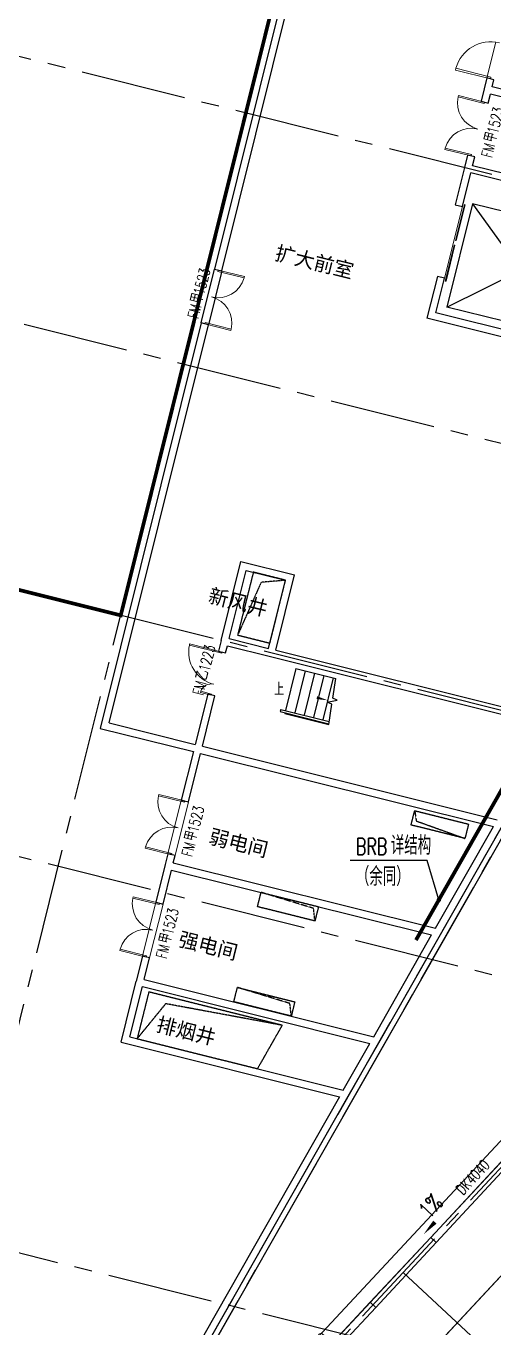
# Model space of a CAD drawing. Extents: x 138868 to 1251000, y -188972 to 132579.
# Drawn here: x 247541 to 260210, y -109027 to -73819 of the extents above; entities that cross this region are included whole.
import ezdxf
from ezdxf.enums import TextEntityAlignment as Align

# ---------------------------------------------------------------- set-up
doc = ezdxf.new("R2010")
doc.units = 0
for name, pattern in [('CENTER2', [28.575, 19.05, -3.175, 3.175, -3.175]), ('DASH', [0.35, 0.25, -0.1]), ('DASHDOT', [1, 0.5, -0.25, 0, -0.25])]:
    doc.linetypes.add(name, pattern=pattern)
doc.layers.get('0').update_dxf_attribs({"color": 8})
doc.layers.get('Defpoints').update_dxf_attribs({"color": 8})
for name, color, linetype in [('#幕墙线-平面', 8, 'Continuous'), ('#标注', 8, 'Continuous'), ('#轴线', 8, 'CENTER2'), ('A-FLOR', 8, 'Continuous'), ('A-FLOR-OVHD', 8, 'DASH'), ('A-FLOR-PIPE', 8, 'Continuous'), ('A-Hole', 8, 'Continuous'), ('A-ROAD', 8, 'Continuous'), ('DIM_LEAD', 8, 'Continuous'), ('DIM_SYMB', 8, 'Continuous'), ('EVTR', 8, 'Continuous'), ('STAIR', 8, 'Continuous'), ('WINDOW_TEXT', 8, 'Continuous')]:
    doc.layers.add(name, color=color, linetype=linetype)
for name, color, linetype, lineweight in [('DOOR_FIRE', 8, 'Continuous', 13), ('DOOR_FIRE_TEXT', 8, 'Continuous', 9), ('DOTE', 8, 'DASHDOT', 5), ('PUB_TEXT', 8, 'Continuous', 5), ('WALL', 8, 'Continuous', 30), ('WINDOW', 8, 'Continuous', 13), ('阻尼器布置', 8, 'Continuous', 9)]:
    doc.layers.add(name, color=color, linetype=linetype, lineweight=lineweight)
doc.styles.add('_TCH_DIM', font='SIMPLEX', dxfattribs={"bigfont": 'GBCBIG'})
doc.styles.add('_TCH_WINDOW', font='SIMPLEX', dxfattribs={"height": 3.5, "bigfont": 'GBCBIG'})
doc.styles.add('JHZX', font='jrs.shx', dxfattribs={"width": 0.6, "bigfont": 'jhz.shx'})
doc.styles.get("Standard").update_dxf_attribs({"font": 'arial.ttf'})
doc.dimstyles.new('JZBZ-300', dxfattribs={"dimscale": 300, "dimtxt": 3, "dimasz": 1.5, "dimexe": 1, "dimexo": 1, "dimgap": 0.5, "dimtad": 1, "dimdec": 0, "dimdsep": 46, "dimtxsty": 'JHZX', "dimblk1": 'ARCHTICK', "dimblk2": 'ARCHTICK', "dimsah": 1, "dimcen": 0, "dimclrd": 1, "dimclre": 1, "dimclrt": 2, "dimadec": 1, "dimazin": 2, "dimtfac": 1, "dimtdec": 0, "dimtix": 1, "dimtmove": 0, "dimatfit": 3, "dimfxl": 1, "dimtolj": 1, "dimlwd": -1, "dimlwe": -1, "dimarcsym": 1})

# ---------------------------------------------------------------- blocks, each defined once
blk = doc.blocks.new('Hole-1F')
at = {"layer": 'A-FLOR-OVHD'}
for points in [[(45342, 95466), (45766, 97164), (44892, 97382), (44469, 95684), (45342, 95466)], [(45766, 97164), (45103, 97108), (44469, 95684)], [(49262, 90934), (49304, 90656), (50621, 90183)], [(46560, 87949), (46524, 88290), (45104, 88724)], [(45919, 85377), (45883, 85719), (44463, 86153)], [(45678, 85128), (42520, 85713), (41747, 84768)]]:
    blk.add_lwpolyline(points, dxfattribs=at)
for points in [[(49262, 90934), (50718, 90571), (50621, 90183), (49165, 90545)], [(46560, 87949), (45007, 88336), (45104, 88724), (46656, 88337)], [(42062, 86030), (41747, 84768), (45009, 83955), (45678, 85128)], [(45919, 85377), (44366, 85764), (44463, 86153), (46015, 85765)]]:
    blk.add_lwpolyline(points, close=True, dxfattribs=at)
blk = doc.blocks.new('$DorLib2D$00000002')
for p, q in [((-0.5, 0), (-0.5, 0.4875)), ((-0.475, 0.4875), (-0.5, 0.4875)), ((-0.475, 0), (-0.475, 0.4875)), ((0.475, 0), (0.475, 0.4875)), ((0.475, 0.4875), (0.5, 0.4875)), ((0.5, 0), (0.5, 0.4875)), ((-0.5, 0), (-0.475, 0)), ((0.5, 0), (0.475, 0))]:
    blk.add_line(p, q)
for centre, start, end in [((-0.4875, 0), 0, 88.53072), ((0.4875, 0), 91.46928, 180)]:
    blk.add_arc(centre, 0.4875, start, end)
blk = doc.blocks.new('$DorLib2D$00000001')
for p, q in [((0.45, 0.975), (0.5, 0.975)), ((0.45, 0), (0.45, 0.975)), ((0.5, 0), (0.5, 0.975)), ((0.5, 0), (0.45, 0))]:
    blk.add_line(p, q)
blk.add_arc((0.475, 0), 0.975, 91.4693, 180)
blk = doc.blocks.new('$WINLIB2D$00000007')
for points in [[(-0.5, 0.5), (0.5, 0.5)], [(-0.5, 0.5), (-0.5, -0.5)], [(0.5, 0.5), (0.5, -0.5)], [(-0.5, -0.5), (0.5, -0.5)]]:
    blk.add_lwpolyline(points)
blk = doc.blocks.new('$DORLIB2D$00000127')
for points in [[(-0.533, 0.795), (-0.533, 0.69)], [(-0.033, 0.795), (-0.533, 0.795)], [(-0.033, 0.795), (-0.033, 0.69)], [(0.533, 0.795), (0.033, 0.795)], [(0.033, 0.795), (0.033, 0.69)], [(0.533, 0.795), (0.533, 0.69)], [(-0.033, 0.69), (-0.533, 0.69)], [(0.533, 0.69), (0.033, 0.69)], [(0.5, 0.5), (-0.5, 0.5)]]:
    blk.add_lwpolyline(points)
blk = doc.blocks.new('$DorLib2D$00000225')
for p, q in [((0.475, -0.001), (0.475, 0.752)), ((0.475, 0.752), (0.5, 0.752)), ((0.5, -0.001), (0.5, 0.752)), ((-0.5, 0), (-0.5, 0.252)), ((-0.475, 0.252), (-0.5, 0.252)), ((-0.475, 0), (-0.475, 0.252)), ((-0.475, 0), (-0.5, 0)), ((0.475, -0.001), (0.5, -0.001))]:
    blk.add_line(p, q)
for centre, radius, start, end in [((0.505, -0.002), 0.755, 92.2493, 179.7238), ((-0.501, 0.003), 0.251, 359.7899, 84.0974)]:
    blk.add_arc(centre, radius, start, end)
blk = doc.blocks.new('A$C27be4f04')
at = {"layer": 'A-FLOR'}
for points in [[(46242, -8876, 100, 100, 0), (41304, -28684, 100, 100, 0), (8702, -20556, 100, 100, 0), (13640, -747, 100, 100, -0.067561), (46242, -8876, 0, 0, 0)], [(73367, -23202, 30, 30, -0.015695), (79603, -28005, 30, 30, -0.432715), (80317, -38770, 30, 30, 0), (80317, -38770, 30, 30, 0), (58913, -61723, 30, 30, 0), (58689, -61953, 30, 30, 0), (58356, -62261, 30, 30, -0.359534), (48935, -62499, 30, 30, 0.018226), (44260, -59101, 30, 30, 0), (41530, -57344, 30, 30, 0), (45928, -52631, 30, 30, 0), (45913, -52643, 30, 30, 0), (73367, -23202, 0, 0, 0)]]:
    blk.add_lwpolyline(points, format="xyseb", dxfattribs=at)
blk.add_lwpolyline([(44004, -54691), (73367, -23202, 0.004225), (71639, -21977), (68247, -25614), (65541, -23090), (62507, -26344), (57150, -25009), (46074, -44427), (43111, -49620), (43112, -49621), (41533, -52388)], format="xyb", close=True, dxfattribs=at)
at = {"layer": 'A-FLOR-PIPE'}
for p, q in [((44085, -50938), (65934, -27508)), ((44377, -51211), (62246, -32050))]:
    blk.add_line(p, q, dxfattribs=at)
at = {"layer": 'A-ROAD'}
blk.add_arc((0, -124900), 138000, 47.40447, 120.2107, dxfattribs=at)
at = {"layer": 'DIM_LEAD'}
for p, q in [((49599, -35316), (47513, -35316)), ((49918, -36375), (49599, -35316))]:
    blk.add_line(p, q, dxfattribs=at)
at = {"layer": 'DIM_LEAD', "const_width": 60}
blk.add_lwpolyline([(49927, -36404, 1), (49909, -36347, 1)], format="xyb", close=True, dxfattribs=at)
at = {"layer": 'DIM_SYMB', "elevation": -1683}
blk.add_lwpolyline([(45769, -30699, 0, 0, 0), (46904, -30982, 0, 80, 0), (46613, -30910, 0, 0, 0)], format="xyseb", dxfattribs=at)
at = {"layer": 'DIM_SYMB'}
blk.add_lwpolyline([(50380, -44481, 0, 0, 0), (49501, -45424, 0, 120, 0), (49808, -45095, 0, 0, 0)], format="xyseb", dxfattribs=at)
at = {"layer": 'DOOR_FIRE'}
for p, q in [((51456, -13180), (51214, -14150)), ((42581, -35135, 200), (42944, -33679, 200)), ((42775, -35183, 200), (43138, -33728, 200)), ((41892, -37900, 200), (42254, -36445, 200)), ((42086, -37949, 200), (42448, -36493, 200))]:
    blk.add_line(p, q, dxfattribs=at)
at = {"layer": 'DOTE'}
blk.add_arc((0, -124900), 127950, 43.11527, 122.86793, dxfattribs=at)
at = {"layer": 'EVTR'}
for p, q in [((50829, -17553), (50133, -20348)), ((54128, -18376), (50829, -17553)), ((50829, -17553), (53432, -21170)), ((50133, -20348), (54128, -18376)), ((53432, -21170), (50133, -20348))]:
    blk.add_line(p, q, dxfattribs=at)
at = {"layer": 'STAIR'}
for p, q in [((46046, -30124), (45763, -31260)), ((46298, -30187), (46015, -31322)), ((46046, -30124), (47124, -30393)), ((46551, -30250), (46268, -31385)), ((46803, -30313), (46520, -31448)), ((47055, -30376), (46772, -31511)), ((47044, -30925), (47124, -30393)), ((46896, -31029), (47160, -30976)), ((47160, -30976), (47044, -30925)), ((45637, -31228), (45622, -31286)), ((45622, -31286), (46939, -31615)), ((45637, -31228), (46948, -31555)), ((45749, -31318), (45744, -31337)), ((47020, -31083), (46896, -31029)), ((46936, -31635), (47020, -31083)), ((45744, -31337), (46936, -31635)), ((46001, -31381), (45996, -31400)), ((46253, -31444), (46248, -31463)), ((46505, -31506), (46501, -31526)), ((46758, -31569), (46753, -31589))]:
    blk.add_line(p, q, dxfattribs=at)
at = {"layer": 'WALL'}
for p, q in [((46106, -10248), (43844, -19321)), ((44038, -19369), (46276, -10394)), ((51214, -14150), (51142, -14441)), ((51408, -14198), (51214, -14150)), ((51360, -14393), (51408, -14198)), ((56696, -15723), (51360, -14393)), ((51142, -14441), (51057, -14781)), ((51057, -14781), (51251, -14829)), ((51251, -14829), (51311, -14587)), ((56842, -15966), (51311, -14587)), ((50694, -16236), (50609, -16576)), ((50888, -16285), (50694, -16236)), ((50828, -16527), (50888, -16285)), ((54709, -17495), (50828, -16527)), ((50609, -16576), (50359, -17580)), ((50553, -17628), (50779, -16721)), ((54563, -17665), (50779, -16721)), ((50359, -17580), (50553, -17628)), ((43481, -20776), (43844, -19321)), ((43844, -19321), (44038, -19369)), ((43844, -19321), (44038, -19369)), ((44038, -19369), (43675, -20825)), ((49875, -19521), (49593, -20651)), ((49836, -20505), (50069, -19569)), ((50069, -19569), (49875, -19521)), ((53668, -21667), (49593, -20651)), ((53620, -21449), (49836, -20505)), ((43481, -20776), (40748, -31741)), ((40990, -31595), (43675, -20825)), ((43675, -20825), (43481, -20776)), ((43675, -20825), (43481, -20776)), ((44020, -29362), (44553, -27227)), ((44553, -27227), (46008, -27590)), ((44239, -29313), (44698, -27469)), ((44698, -27469), (45766, -27736)), ((45306, -29579), (45766, -27736)), ((45500, -29627), (46008, -27590)), ((44020, -29362), (43948, -29653)), ((44142, -29701), (44190, -29507)), ((44190, -29507), (45355, -29797)), ((44239, -29313), (45306, -29579)), ((43948, -29653), (44142, -29701)), ((45355, -29797), (52937, -31688)), ((45500, -29627), (53040, -31507)), ((43658, -30817), (43319, -32175)), ((43513, -32224), (43852, -30865)), ((43852, -30865), (43658, -30817)), ((40990, -31595), (43319, -32175)), ((40748, -31741), (43270, -32370)), ((43270, -32370), (42944, -33679)), ((43513, -32224), (51496, -34214)), ((43138, -33728), (43465, -32418)), ((43465, -32418), (51393, -34395)), ((42944, -33679), (43138, -33728)), ((49823, -37147), (51393, -34395)), ((49960, -37312), (51630, -34382)), ((42581, -35135), (42508, -35426)), ((42775, -35183), (42581, -35135)), ((42727, -35377), (42775, -35183)), ((42508, -35426), (42254, -36445)), ((42727, -35377), (49823, -37147)), ((42448, -36493), (42678, -35571)), ((42678, -35571), (49720, -37327)), ((42254, -36445), (42448, -36493)), ((48287, -40244), (49960, -37312)), ((48151, -40079), (49720, -37327)), ((41892, -37900), (41722, -38579)), ((42086, -37949), (41892, -37900)), ((41940, -38531), (42086, -37949)), ((41311, -40229), (41722, -38579)), ((41553, -40083), (41892, -38725)), ((41892, -38725), (48048, -40260)), ((41940, -38531), (48151, -40079)), ((41553, -40083), (47327, -41523)), ((41311, -40229), (47224, -41703)), ((47327, -41523), (48048, -40260)), ((47463, -41688), (48287, -40244)), ((47224, -41703), (42335, -50276)), ((42508, -50375), (47463, -41688)), ((49697, -45507), (48060, -47262)), ((48206, -47398), (49843, -45643)), ((49843, -45643), (49697, -45507)), ((48060, -47262), (48206, -47398))]:
    blk.add_line(p, q, dxfattribs=at)
at = {"layer": '阻尼器布置', "ltscale": 0.5, "const_width": 100}
blk.add_lwpolyline([(49296, -37466), (52502, -31845)], dxfattribs=at)
at = {"layer": 'A-Hole'}
blk.add_blockref('Hole-1F', (0, -124900), dxfattribs=at)
at = {"layer": 'DOOR_FIRE', "zscale": 200}
for name, p, xscale, yscale, rotation in [('$DorLib2D$00000001', (51432, -13689), -999.9999999999999, 999.9999999999999, 76.00000000004279), ('$DorLib2D$00000002', (50972, -15533), 1500, 1500, 76.00000000003767), ('$DorLib2D$00000002', (43760, -20073), -1500, 1500, 255.9999999999982), ('$DorLib2D$00000225', (43900, -30259), 1200, 1200, 76.00000000005552), ('$DorLib2D$00000002', (42859, -34431), 1500, 1500, 76.00000000006378), ('$DorLib2D$00000002', (42170, -37197), 1500, 1500, 76.00000000006)]:
    blk.add_blockref(name, p, dxfattribs=dict(at, xscale=xscale, yscale=yscale, rotation=rotation))
at = {"layer": 'WINDOW'}
for name, p, xscale, yscale, zscale, rotation in [('$DORLIB2D$00000127', (50214, -18575), -2000, 200, -2000, 256.0000000000198), ('$DorLib2D$00000002', (43760, -20073), -1500, 1500, 1500, 255.9999999999982)]:
    blk.add_blockref(name, p, dxfattribs=dict(at, xscale=xscale, yscale=yscale, zscale=zscale, rotation=rotation))
ref = blk.add_blockref('$WINLIB2D$00000007', (51134, -44112), dxfattribs=dict(at, xscale=4000, yscale=200, zscale=4000, rotation=47.00000000000455))
ref.add_attrib('A', 'DK4040', (50570, -44379), dxfattribs={"layer": 'WINDOW_TEXT', "height": 297.5, "rotation": 47, "style": '_TCH_WINDOW', "width": 0.705882})
ref = blk.add_blockref('$WINLIB2D$00000007', (46769, -48793), dxfattribs=dict(at, xscale=4000, yscale=200, zscale=4000, rotation=47.00000000000455))
ref.add_attrib('A', 'DK4040', (46205, -49059), dxfattribs={"layer": 'WINDOW_TEXT', "height": 297.5, "rotation": 47, "style": '_TCH_WINDOW', "width": 0.705882})
at = {"layer": 'DOOR_FIRE_TEXT', "style": '_TCH_WINDOW', "width": 0.705882}
for s, p in [('1523', (51507, -15684)), ('FM', (51346, -16330)), ('1523', (43557, -20040)), ('FM', (43396, -20686)), ('1223', (43697, -30226)), ('FM', (43536, -30872)), ('1523', (43394, -34582)), ('FM', (43233, -35228)), ('1523', (42704, -37348)), ('FM', (42543, -37994))]:
    blk.add_text(s, height=297.5, rotation=76, dxfattribs=at).set_placement(p)
at = {"layer": 'DOOR_FIRE_TEXT', "style": '_TCH_WINDOW'}
for s, p in [('甲', (51447, -15922)), ('甲', (43497, -20278)), ('乙', (43637, -30465)), ('甲', (43334, -34821)), ('甲', (42645, -37586))]:
    blk.add_text(s, height=338, rotation=76, dxfattribs=at).set_placement(p)
at = {"layer": 'PUB_TEXT'}
for s, rotation, p in [('扩大前室', 346.1256, (45451, -19057)), ('新风井', 346.1256, (43646, -28325)), ('弱电间', 346.2723, (43658, -34841)), ('强电间', 346.1256, (42838, -37615)), ('排烟井', 346.1256, (42240, -39921))]:
    blk.add_text(s, height=396.5, rotation=rotation, dxfattribs=at).set_placement(p)
at = {"layer": 'PUB_TEXT', "style": '_TCH_DIM'}
for s, height, p in [('上', 338, (45458, -30849)), ('详结构', 506.4, (48615, -35159)), ('（余同）', 506.4, (47670, -35999))]:
    blk.add_text(s, height=height, dxfattribs=at).set_placement(p)
at = {"layer": 'PUB_TEXT', "style": '_TCH_DIM', "width": 0.705882}
blk.add_text('BRB', height=446.2, dxfattribs=at).set_placement((47670, -35159))
blk.add_text('1%', height=446.2, rotation=47, dxfattribs=at).set_placement((49651, -45032))
blk = doc.blocks.new('*U3167')
blk.add_line((20, 0), (0, 0))
blk.add_circle((24, 0), 4)
at = {"style": 'JHZX', "width": 0.75}
blk.add_attdef('AXES', text='', height=4, dxfattribs=at).set_placement((24, 0), align=Align.MIDDLE_CENTER)
blk = doc.blocks.new('_ARCHTICK')
at = {"color": 0, "linetype": 'ByBlock', "const_width": 0.15}
blk.add_lwpolyline([(-0.5, -0.5), (0.5, 0.5)], dxfattribs=at)
blk = doc.blocks.new('*D3348')
at = {"layer": '#标注', "ltscale": 300, "transparency": 16777216}
for p, q in [((146691, -69158), (145494, -66906)), ((299030, -89214), (300769, -87349))]:
    blk.add_line(p, q, dxfattribs=at)
blk.add_arc((208802, -185972), 134550, 47, 118, dxfattribs=at)
at = {"layer": 'Defpoints', "color": 0, "ltscale": 300, "transparency": 16777216}
for p in [(253347, -59009), (146832, -69423), (298826, -89433), (208802, -185972)]:
    blk.add_point(p, dxfattribs=at)
at = {"layer": '#标注', "ltscale": 300, "transparency": 16777216, "xscale": 450, "yscale": 450, "zscale": 450}
for p, rotation in [((145635, -67171), 207.9999999999996), ((300565, -87568), 316.9999999936651)]:
    blk.add_blockref('_ARCHTICK', p, dxfattribs=dict(at, rotation=rotation))
at = {"layer": '#标注', "ltscale": 300, "transparency": 16777216, "insert": (226443, -51978), "char_height": 900, "attachment_point": 5, "rotation": 352.5, "style": 'JHZX'}
blk.add_mtext('\\A1;71°', dxfattribs=at)
blk = doc.blocks.new('*D3349')
at = {"layer": '#标注', "ltscale": 300, "transparency": 16777216}
for p, q in [((274351, -71052), (275020, -69879)), ((299030, -89214), (299951, -88226))]:
    blk.add_line(p, q, dxfattribs=at)
blk.add_arc((208802, -185972), 133350, 47, 60.3, dxfattribs=at)
at = {"layer": 'Defpoints', "color": 0, "ltscale": 300, "transparency": 16777216}
for p in [(274203, -71312), (291936, -81707), (298826, -89433), (208802, -185972)]:
    blk.add_point(p, dxfattribs=at)
at = {"layer": '#标注', "ltscale": 300, "transparency": 16777216, "xscale": 450, "yscale": 450, "zscale": 450}
for p, rotation in [((274871, -70140), 150.2999999171138), ((299746, -88446), 316.9999999936651)]:
    blk.add_blockref('_ARCHTICK', p, dxfattribs=dict(at, rotation=rotation))
at = {"layer": '#标注', "ltscale": 300, "transparency": 16777216, "insert": (288196, -78087), "char_height": 900, "attachment_point": 5, "rotation": 323.65, "style": 'JHZX'}
blk.add_mtext('\\A1;13.3°', dxfattribs=at)
blk = doc.blocks.new('*D3350')
at = {"layer": '#标注', "ltscale": 300, "transparency": 16777216}
for p, q in [((240808, -57601), (241135, -56292)), ((274351, -71052), (275020, -69879))]:
    blk.add_line(p, q, dxfattribs=at)
blk.add_arc((208802, -185972), 133350, 60.3, 76, dxfattribs=at)
at = {"layer": 'Defpoints', "color": 0, "ltscale": 300, "transparency": 16777216}
for p in [(240736, -57893), (264031, -64596), (274203, -71312), (208802, -185972)]:
    blk.add_point(p, dxfattribs=at)
at = {"layer": '#标注', "ltscale": 300, "transparency": 16777216, "xscale": 450, "yscale": 450, "zscale": 450}
for p, rotation in [((241062, -56583), 165.999999999999), ((274871, -70140), 330.2999999171137)]:
    blk.add_blockref('_ARCHTICK', p, dxfattribs=dict(at, rotation=rotation))
at = {"layer": '#标注', "ltscale": 300, "transparency": 16777216, "insert": (258655, -61644), "char_height": 900, "attachment_point": 5, "rotation": 338.15, "style": 'JHZX'}
blk.add_mtext('\\A1;15.7°', dxfattribs=at)

msp = doc.modelspace()

# ---------------------------------------------------------------- linework, layer by layer
at = {"layer": '#幕墙线-平面', "ltscale": 500}
msp.add_lwpolyline([(156928.4, -71145.1, 0.0006187), (156644.4, -71273.8, 0.4324632), (152892.4, -82312), (167625.3, -110020.5, 0.3897333), (177836.5, -113619.5, -0.2739153), (257366.8, -124043, 0.3894), (268154.3, -123203.8), (289558.2, -100250.9, 0.4327153), (288785.7, -88613.5, 0.0656468), (260815, -71208.1, 0.0656468)], format="xyb", dxfattribs=at)
at = {"layer": '#幕墙线-平面'}
msp.add_lwpolyline([(157051.9, -71418.5, 0.0006187), (156768.6, -71546.9, 0.4324632), (153157.3, -82171.1), (167890.2, -109879.7, 0.3897333), (177718.5, -113343.7, -0.2739153), (257551.9, -123806.9, 0.3894), (267934.9, -122999.2), (289338.8, -100046.3, 0.4327153), (288595.3, -88845.3)], format="xyb", dxfattribs=at)
at = {"layer": '#轴线', "ltscale": 150}
for p, q in [((268468.4, -79905.6), (217886.2, -67294)), ((243682.6, -115517.2), (255585.1, -67778.6)), ((243245.4, -125585.9), (274202.5, -71312.2)), ((243375.7, -125660.1), (274332.8, -71386.6)), ((275212.9, -88801.5), (216192.7, -74086.1)), ((265081.5, -93489.7), (214499.2, -80878.2)), ((247881.6, -118110.7), (281574.2, -81979.8)), ((263388.1, -100281.8), (212805.8, -87670.2)), ((260872.1, -110372.9), (210289.8, -97761.3)), ((257753.7, -107524.1), (272892.8, -121641.5))]:
    msp.add_line(p, q, dxfattribs=at)
for radius, start, end in [(124900, 45.623668, 118.956278), (79800, 44.845516, 120)]:
    msp.add_arc((208802, -185971.6), radius, start, end, dxfattribs=at)

# ---------------------------------------------------------------- block references
at = {"layer": '#幕墙线-平面', "ltscale": 300}
msp.add_blockref('A$C27be4f04', (208802, -61071.6), dxfattribs=at)
at = {"layer": '#标注', "xscale": 300, "yscale": 300, "rotation": 345.9999999999856}
msp.add_blockref('*U3167', (259707.7, -110082.6), dxfattribs=at).add_auto_attribs({'AXES': 'AB'})

# ---------------------------------------------------------------- dimensions: what is measured, and where the dimension line sits
at = {"layer": '#标注', "ltscale": 300}
for base, p1, p2, picture, middle in [((253346.6, -59009.1), (298825.8, -89432.9), (146831.7, -69422.5), '*D3348', (226442.6, -51977.8)), ((264030.7, -64596.1), (274202.5, -71312.2), (240735.7, -57892.6), '*D3350', (258655.2, -61644.4)), ((291935.7, -81707.5), (298825.8, -89432.9), (274202.5, -71312.2), '*D3349', (288196.3, -78086.7))]:
    dim = msp.add_angular_dim_3p(base=base, center=(208802, -185971.6), p1=p1, p2=p2, dimstyle='JZBZ-300', override={"dimclrd": 256, "dimclre": 256, "dimclrt": 256}, dxfattribs=at)
    dim.commit()
    dim.dimension.update_dxf_attribs({"geometry": picture, "text_midpoint": middle})

doc.saveas('drawing.dxf')
